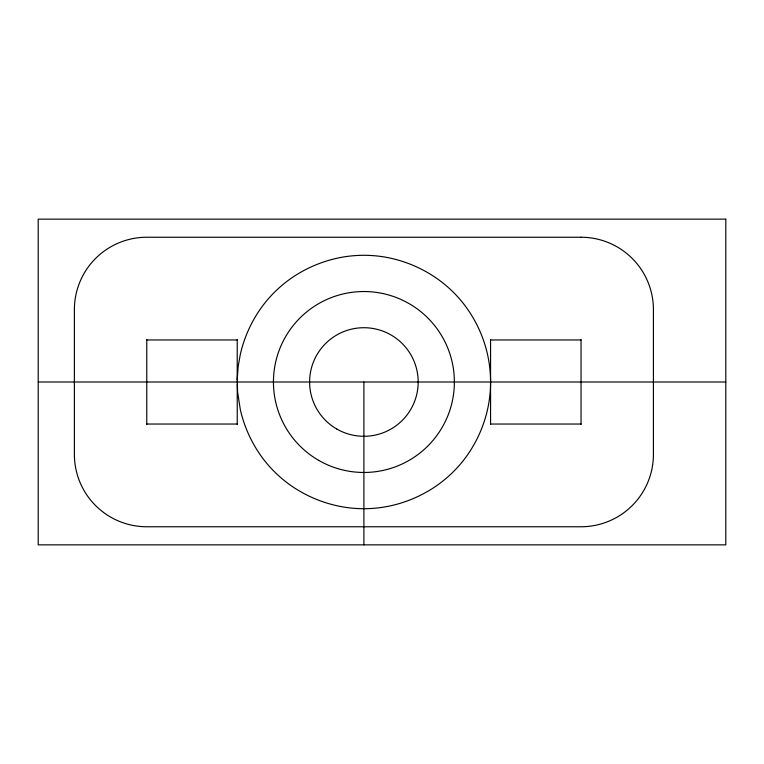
<?xml version="1.0" encoding="UTF-8"?>
<svg xmlns="http://www.w3.org/2000/svg" width="764" height="764" viewBox="0 0 764 764"><rect width="100%" height="100%" fill="white"/><g stroke="black" fill="none" stroke-linecap="round" stroke-linejoin="round"><path stroke-width="1.15" d="M237.193 379.679L237.594 392.066L240.335 409.705A129.995 129.995 0 0 0 255.969 448.229C266.474 465.601 281.314 480.26 298.772 490.603A130.195 130.195 0 0 0 333.171 504.842C353.245 509.989 374.57 509.989 394.644 504.842A130.195 130.195 0 0 0 429.015 490.593C445.059 481.072 458.916 467.95 469.22 452.403A129.001 129.001 0 0 0 486.773 412.751C492.35 390.652 491.768 367.054 485.102 345.252A129.145 129.145 0 0 0 469.22 311.597C458.916 296.05 445.049 282.928 429.015 273.407A130.195 130.195 0 0 0 394.644 259.158C374.57 254.011 353.245 254.011 333.171 259.149A130.195 130.195 0 0 0 298.781 273.397C281.314 283.74 266.474 298.409 255.969 315.761A129.995 129.995 0 0 0 240.335 354.295L238.225 366.023L237.193 379.679L237.241 339.588M146.764 339.961L237.241 339.961M490.564 339.961L581.041 339.961M38.2 382L74.013 382M74.385 382L725.8 382M146.764 424.039L237.241 424.039M490.564 424.039L581.041 424.039M581.041 339.588L581.041 424.412M490.564 339.588L490.564 424.412M363.903 382L363.903 544.856M237.241 384.321L237.241 424.412M146.764 339.588L146.764 424.412M725.8 219.144L38.2 219.144L38.2 544.856L725.8 544.856L725.8 219.144M581.041 237.241L146.764 237.241A72.379 72.379 0 0 0 74.385 309.621L74.385 454.379A72.379 72.379 0 0 0 146.764 526.759L581.041 526.759A72.379 72.379 0 0 0 653.421 454.379L653.421 309.621A72.379 72.379 0 0 0 581.041 237.241M318.664 460.348A90.477 90.477 0 0 0 454.379 382A90.477 90.477 0 0 0 318.664 303.652A90.477 90.477 0 0 0 318.664 460.348M336.762 429.015A54.282 54.282 0 0 0 418.185 382A54.282 54.282 0 0 0 336.762 334.985A54.282 54.282 0 0 0 336.762 429.015"/></g></svg>
